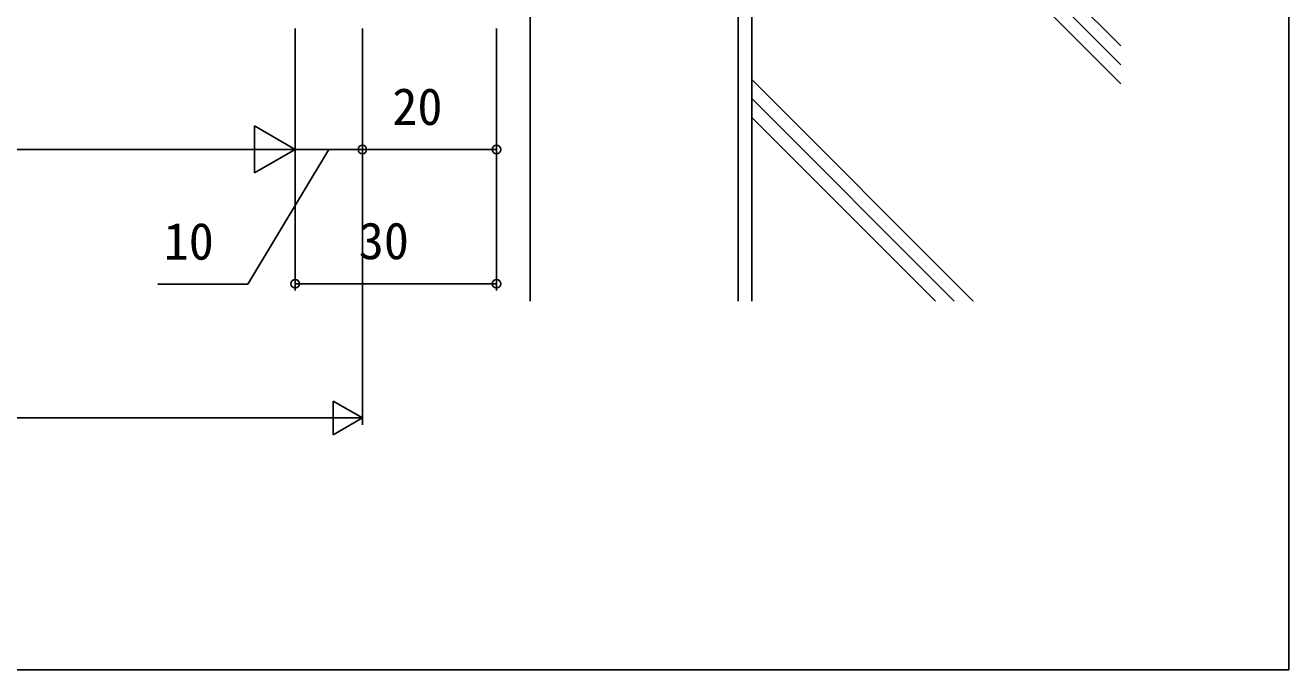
# Model space of a CAD drawing. Units: millimetres, scale not verified. Extents: x -437 to 438, y -281 to 279.
# Drawn here: x 250 to 438.2, y -281.2 to -185.2 of the extents above; entities that cross this region are included whole.
import ezdxf
from ezdxf.enums import TextEntityAlignment as Align

# ---------------------------------------------------------------- set-up
doc = ezdxf.new("R2010")
doc.units = ezdxf.units.MM
doc.header["$LTSCALE"] = 2
for name, color, linetype in [('0-7_YKK_D', 6, 'Continuous'), ('0-8_YKK_ZWAK', 7, 'Continuous'), ('0-9_YSS_K', 3, 'Continuous')]:
    doc.layers.add(name, color=color, linetype=linetype)
doc.styles.add('ＭＳ ゴシック', font='')
doc.styles.get('ＭＳ ゴシック').set_extended_font_data('MS Gothic')

msp = doc.modelspace()

# ---------------------------------------------------------------- linework, layer by layer
at = {"layer": '0-7_YKK_D'}
for p, q in [((290.195, -185.7), (290.195, -204.7)), ((290.195, -185.7), (290.195, -224.7)), ((290.195, -185.7), (290.195, -204.7)), ((300.195, -185.7), (300.195, -244.7)), ((300.195, -185.7), (300.195, -204.7)), ((300.195, -185.7), (300.195, -204.7)), ((320.195, -185.7), (320.195, -204.7)), ((320.195, -185.7), (320.195, -224.7)), ((290.195, -203.7), (284.133, -200.2)), ((284.133, -200.2), (284.133, -207.2)), ((-33.805, -203.7), (283.195, -203.7)), ((290.195, -203.7), (278.071, -203.7)), ((290.195, -203.7), (284.133, -207.2)), ((300.195, -203.7), (290.195, -203.7)), ((300.195, -203.7), (320.195, -203.7)), ((290.195, -223.7), (320.195, -223.7)), ((300.195, -243.7), (295.865, -241.2)), ((295.865, -241.2), (295.865, -246.2)), ((295.195, -243.7), (-45.805, -243.7)), ((300.195, -243.7), (291.535, -243.7)), ((300.195, -243.7), (295.865, -246.2))]:
    msp.add_line(p, q, dxfattribs=at)
msp.add_lwpolyline([(295.195, -203.7), (283.115, -223.766), (269.74, -223.766)], dxfattribs=at)
for centre in [(300.195, -203.7), (300.195, -203.7), (320.195, -203.7), (290.195, -223.7), (320.195, -223.7)]:
    msp.add_circle(centre, 0.637, dxfattribs=at)
at = {"layer": '0-8_YKK_ZWAK'}
msp.add_lwpolyline([(-436.8, -281.2), (438.2, -281.2), (438.2, 243.8)], dxfattribs=at)
at = {"layer": '0-9_YSS_K'}
for p, q in [((358.195, -226.289), (358.195, -126.1)), ((358.195, -133.272), (413.2, -188.276)), ((358.195, -136.1), (413.2, -191.105)), ((358.195, -138.928), (413.2, -193.933)), ((325.195, -181.1), (325.195, -226.289)), ((358.195, -193.272), (391.212, -226.289)), ((358.195, -196.1), (388.384, -226.289)), ((358.195, -198.928), (385.555, -226.289))]:
    msp.add_line(p, q, dxfattribs=at)
msp.add_lwpolyline([(356.195, -226.289), (356.195, -124.1), (413.2, -124.1)], dxfattribs=at)

# ---------------------------------------------------------------- texts
at = {"layer": '0-7_YKK_D', "style": 'ＭＳ ゴシック'}
for s, p in [('20', (304.655, -201.7)), ('10', (270.59, -221.766)), ('30', (299.655, -221.7))]:
    msp.add_text(s, height=5.499, dxfattribs=at).set_placement(p, align=Align.BOTTOM_LEFT)

doc.saveas('drawing.dxf')
